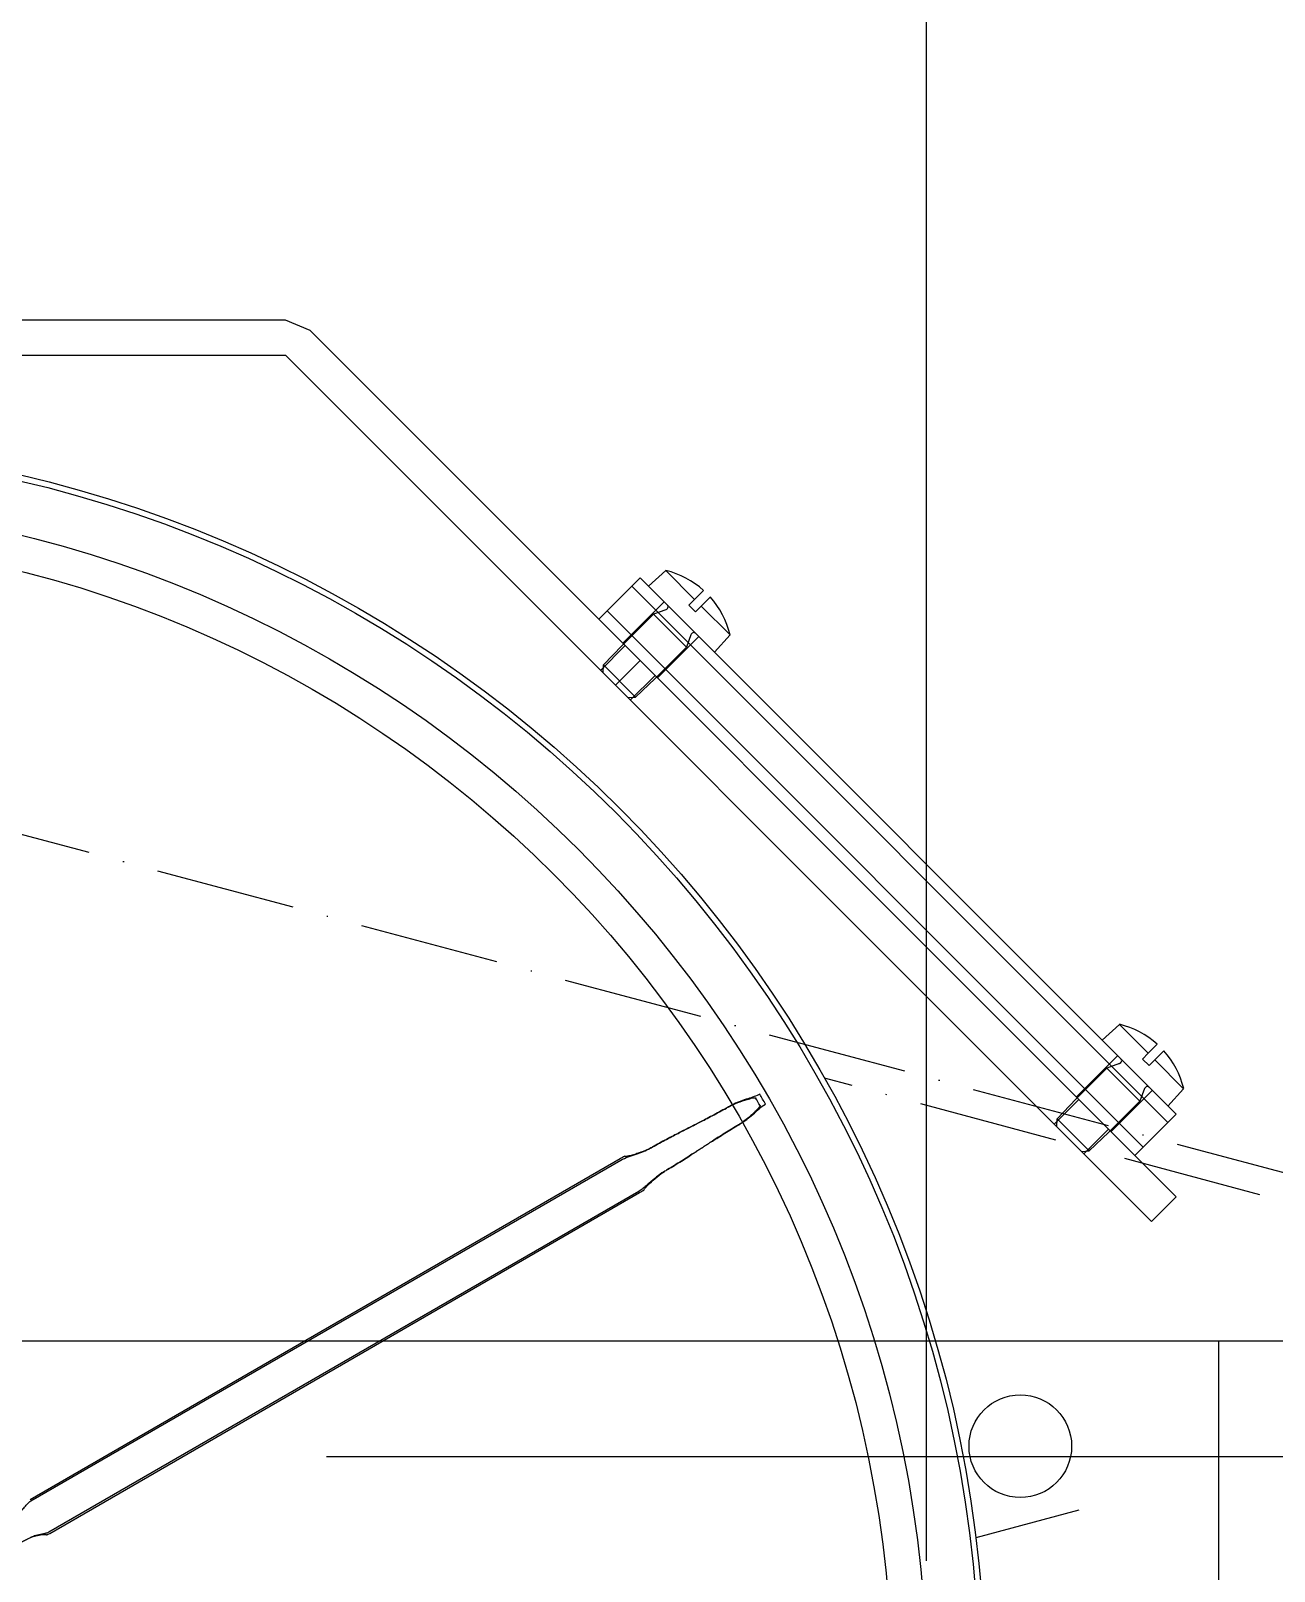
# Model space of a CAD drawing. Header units: millimetres. Extents: x 3615 to 23385, y 1892 to 17185.
# Drawn here: x 14672.2 to 14778.8, y 3594.2 to 3726.2 of the extents above; entities that cross this region are included whole.
import ezdxf

# ---------------------------------------------------------------- set-up
doc = ezdxf.new("R2010")
doc.units = ezdxf.units.MM
doc.header["$MEASUREMENT"] = 0
doc.linetypes.add('ACAD_ISO10W100', pattern=[18, 12, -3, 0, -3])
doc.layers.add('CONT_35', color=2, linetype='Continuous')
doc.layers.add('DASHD_25', color=1, linetype='ACAD_ISO10W100')

# ---------------------------------------------------------------- blocks, each defined once
blk = doc.blocks.new('M004650412_PL1_Shaft_TWPositionSectionView')
at = {"layer": 'CONT_35'}
for p, q in [((-200, 841.9), (-200, 541.19)), ((-44.5, 550.1), (-251.44, 550.1))]:
    blk.add_line(p, q, dxfattribs=at)
at = {"layer": 'CONT_35', "extrusion": (0, 1, 0)}
for p, q in [((-254.94, 647.5), (-348.94, 647.5)), ((-252.82, 646.62), (-254.94, 647.5)), ((-178.57, 572.38), (-252.82, 646.62)), ((-348.94, 644.5), (-254.94, 644.5)), ((-254.94, 644.5), (-180.69, 570.25)), ((-222.34, 626.04), (-223.83, 624.7)), ((-222.34, 626.04), (-219.87, 623.57)), ((-225.24, 624.7), (-227.36, 622.58)), ((-224.53, 625.41), (-225.24, 624.7)), ((-225.24, 624.7), (-179.28, 578.74)), ((-224.53, 625.41), (-178.57, 579.45)), ((-222.48, 623.36), (-226.02, 619.82)), ((-219.87, 623.57), (-220.36, 623.07)), ((-220.36, 623.07), (-219.79, 622.51)), ((-219.1, 624.34), (-219.87, 623.57)), ((-219.3, 623), (-218.53, 623.77)), ((-227.36, 622.58), (-228.07, 621.87)), ((-227.36, 622.58), (-181.4, 576.62)), ((-226.08, 619.62), (-223.4, 622.3)), ((-222.33, 622.69), (-223.4, 622.3)), ((-223.4, 622.3), (-220.57, 619.47)), ((-222.26, 622.73), (-222.2, 622.79)), ((-219.79, 622.51), (-219.3, 623)), ((-219.3, 623), (-216.83, 620.53)), ((-220.18, 620.54), (-220.57, 619.47)), ((-220.14, 620.61), (-220.08, 620.67)), ((-216.83, 620.53), (-218.17, 619.04)), ((-225.81, 619.61), (-227.93, 617.49)), ((-227.68, 617.95), (-226.08, 619.62)), ((-223.25, 616.79), (-220.57, 619.47)), ((-219.51, 620.39), (-223.05, 616.85)), ((-227.71, 617.28), (-227.68, 617.95)), ((-227.68, 617.95), (-224.92, 615.19)), ((-224.53, 618.34), (-226.65, 616.22)), ((-223.26, 617.06), (-225.38, 614.94)), ((-224.92, 615.19), (-223.25, 616.79)), ((-225.59, 615.16), (-224.92, 615.19)), ((-183.45, 587.15), (-184.93, 585.81)), ((-180.97, 584.68), (-183.45, 587.15)), ((-180.97, 584.68), (-180.2, 585.45)), ((-179.64, 584.88), (-180.41, 584.11)), ((-183.59, 584.47), (-187.13, 580.93)), ((-183.44, 583.8), (-184.51, 583.41)), ((-183.31, 583.9), (-183.37, 583.84)), ((-181.47, 584.18), (-180.97, 584.68)), ((-180.9, 583.62), (-181.47, 584.18)), ((-180.41, 584.11), (-180.9, 583.62)), ((-177.94, 581.64), (-180.41, 584.11)), ((-184.51, 583.41), (-187.19, 580.73)), ((-181.68, 580.58), (-184.51, 583.41)), ((-180.62, 581.5), (-184.16, 577.96)), ((-181.29, 581.65), (-181.68, 580.58)), ((-181.19, 581.78), (-181.25, 581.72)), ((-177.94, 581.64), (-179.28, 580.15)), ((-186.91, 580.72), (-189.04, 578.6)), ((-188.79, 579.06), (-187.19, 580.73)), ((-181.68, 580.58), (-184.36, 577.9)), ((-188.82, 578.39), (-188.79, 579.06)), ((-186.03, 576.3), (-188.79, 579.06)), ((-179.28, 578.74), (-181.4, 576.62)), ((-178.57, 579.45), (-179.28, 578.74)), ((-184.37, 578.17), (-186.49, 576.05)), ((-186.03, 576.3), (-184.36, 577.9)), ((-226.25, 575.62), (-276.83, 546.42)), ((-186.7, 576.26), (-186.03, 576.3)), ((-181.4, 576.62), (-182.11, 575.91)), ((-276.77, 546.32), (-226.19, 575.52)), ((-224.64, 572.84), (-275.22, 543.64)), ((-275.16, 543.53), (-224.59, 572.74)), ((-178.57, 572.38), (-180.69, 570.25)), ((-180.94, 560), (-535.94, 560)), ((-168.94, 560), (-180.94, 560)), ((-174.94, 560), (-174.94, 500))]:
    blk.add_line(p, q, dxfattribs=at)
at = {"layer": 'CONT_35', "extrusion": (-0.258819, 0.965926, 0)}
blk.add_line((-186.93, 545.52), (-195.75, 543.15), dxfattribs=at)
blk.add_line((-186.93, 545.52), (-195.75, 543.15), dxfattribs=at)
at = {"layer": 'CONT_35'}
for centre, radius in [((-301.94, 530), 107), ((-301.94, 530), 106.5), ((-301.94, 530), 102), ((-301.94, 530), 99), ((-191.94, 551), 4.4)]:
    blk.add_circle(centre, radius, dxfattribs=at)
for centre, radius, start, end in [((-224.07, 618.8), 7.45, 48.0792, 76.5394), ((-222.34, 622.93), 0.2, 315, 45), ((-224.07, 618.8), 7.45, 13.4606, 41.9208), ((-222.4, 622.87), 0.2, 290, 315), ((-220, 620.47), 0.2, 135, 160), ((-219.94, 620.53), 0.2, 45, 135), ((-185.18, 579.91), 7.45, 48.0792, 76.5394), ((-185.18, 579.91), 7.45, 13.4606, 41.9208), ((-183.51, 583.98), 0.2, 290, 315), ((-183.45, 584.04), 0.2, 315, 45), ((-301.94, 530), 101.03, 29.787, 30.213), ((-301.94, 530), 101.5, 29.7227, 30.2773), ((-181.1, 581.58), 0.2, 135, 160), ((-181.05, 581.64), 0.2, 45, 135)]:
    blk.add_arc(centre, radius, start, end, dxfattribs=at)
for points, knots in [([(-216.86, 580.13), (-216.65, 580.25), (-216.41, 580.35), (-215.89, 580.55), (-215.61, 580.64), (-215.21, 580.76), (-215.04, 580.81), (-214.85, 580.85), (-214.81, 580.85), (-214.74, 580.86), (-214.71, 580.87), (-214.67, 580.86), (-214.66, 580.86), (-214.65, 580.86), (-214.64, 580.86), (-214.63, 580.85), (-214.63, 580.85), (-214.63, 580.84)], [1.395312, 1.395312, 1.395312, 1.395312, 2.143222, 2.143222, 2.96573, 2.96573, 3.416583, 3.416583, 3.530966, 3.530966, 3.620896, 3.620896, 3.639294, 3.639294, 3.65783, 3.65783, 3.671557, 3.671557, 3.671557, 3.671557]), ([(-214.28, 581.17), (-214.58, 581), (-214.94, 580.9), (-215.5, 580.71), (-215.71, 580.64), (-216.11, 580.49), (-216.31, 580.41), (-216.59, 580.28), (-216.7, 580.22), (-216.79, 580.17)], [5.358189, 5.358189, 5.358189, 5.358189, 6.395481, 6.395481, 7.022852, 7.022852, 7.650222, 7.650222, 7.984382, 7.984382, 7.984382, 7.984382]), ([(-216.79, 580.17), (-216.91, 580.1), (-217.02, 580.04), (-217.33, 579.87), (-217.54, 579.76), (-217.95, 579.54), (-218.15, 579.43), (-218.55, 579.22), (-218.74, 579.12), (-219.1, 578.93), (-219.27, 578.84), (-219.43, 578.76), (-219.43, 578.76), (-219.43, 578.76)], [14.411186, 14.411186, 14.411186, 14.411186, 14.814982, 14.814982, 15.555881, 15.555881, 16.296781, 16.296781, 17.037681, 17.037681, 17.77858, 17.77858, 17.780862, 17.780862, 17.780862, 17.780862]), ([(-219.43, 578.76), (-219.43, 578.76), (-219.42, 578.76), (-219.27, 578.84), (-219.1, 578.93), (-218.74, 579.12), (-218.55, 579.22), (-218.15, 579.43), (-217.95, 579.54), (-217.54, 579.76), (-217.33, 579.87), (-217.04, 580.03), (-216.95, 580.08), (-216.86, 580.13)], [29.644379, 29.644379, 29.644379, 29.644379, 29.64666, 29.64666, 30.38756, 30.38756, 31.128459, 31.128459, 31.869358, 31.869358, 32.610257, 32.610257, 32.936919, 32.936919, 32.936919, 32.936919]), ([(-214.25, 580.19), (-214.25, 580.19), (-214.25, 580.18), (-214.25, 580.18), (-214.25, 580.17), (-214.25, 580.16), (-214.25, 580.15), (-214.26, 580.13), (-214.27, 580.12), (-214.3, 580.07), (-214.34, 580.02), (-214.42, 579.93), (-214.48, 579.87), (-214.61, 579.73), (-214.71, 579.64), (-214.91, 579.45), (-215.01, 579.36), (-215.25, 579.15), (-215.4, 579.02), (-215.7, 578.8), (-215.85, 578.7), (-215.98, 578.62)], [3.649165, 3.649165, 3.649165, 3.649165, 3.663147, 3.663147, 3.669551, 3.669551, 3.699238, 3.699238, 3.731699, 3.731699, 3.885585, 3.885585, 4.091695, 4.091695, 4.471576, 4.471576, 4.851456, 4.851456, 5.423718, 5.423718, 5.921671, 5.921671, 5.921671, 5.921671]), ([(-215.92, 578.65), (-215.57, 578.86), (-215.22, 579.14), (-214.7, 579.59), (-214.52, 579.75), (-214.16, 580.06), (-213.99, 580.21), (-213.79, 580.32)], [10.830505, 10.830505, 10.830505, 10.830505, 12.10844, 12.10844, 12.785885, 12.785885, 13.46333, 13.46333, 13.46333, 13.46333]), ([(-218.45, 577.08), (-218.45, 577.08), (-218.45, 577.08), (-218.3, 577.17), (-218.14, 577.28), (-217.8, 577.49), (-217.62, 577.61), (-217.24, 577.85), (-217.04, 577.97), (-216.64, 578.21), (-216.44, 578.34), (-216.14, 578.52), (-216.03, 578.58), (-215.92, 578.65)], [29.644383, 29.644383, 29.644383, 29.644383, 29.646664, 29.646664, 30.387564, 30.387564, 31.128463, 31.128463, 31.869363, 31.869363, 32.610263, 32.610263, 33.014058, 33.014058, 33.014058, 33.014058]), ([(-215.98, 578.62), (-216.07, 578.56), (-216.16, 578.51), (-216.44, 578.34), (-216.64, 578.21), (-217.04, 577.97), (-217.24, 577.85), (-217.62, 577.61), (-217.8, 577.5), (-218.14, 577.28), (-218.31, 577.17), (-218.45, 577.08), (-218.45, 577.08), (-218.45, 577.08)], [14.488321, 14.488321, 14.488321, 14.488321, 14.814983, 14.814983, 15.555882, 15.555882, 16.296781, 16.296781, 17.037681, 17.037681, 17.77858, 17.77858, 17.780861, 17.780861, 17.780861, 17.780861]), ([(-223.68, 576.53), (-223.56, 576.59), (-223.45, 576.66), (-223.14, 576.83), (-222.93, 576.94), (-222.52, 577.16), (-222.32, 577.27), (-221.92, 577.48), (-221.73, 577.58), (-221.37, 577.77), (-221.2, 577.86), (-221.05, 577.94), (-221.05, 577.94), (-221.04, 577.94)], [38.122956, 38.122956, 38.122956, 38.122956, 38.527065, 38.527065, 39.268058, 39.268058, 40.009052, 40.009052, 40.750045, 40.750045, 41.491039, 41.491039, 41.492885, 41.492885, 41.492885, 41.492885]), ([(-221.05, 577.94), (-221.05, 577.94), (-221.05, 577.94), (-221.2, 577.86), (-221.37, 577.77), (-221.73, 577.58), (-221.93, 577.48), (-222.32, 577.27), (-222.53, 577.16), (-222.94, 576.94), (-223.14, 576.83), (-223.43, 576.67), (-223.52, 576.62), (-223.61, 576.57)], [5.931419, 5.931419, 5.931419, 5.931419, 5.933265, 5.933265, 6.674259, 6.674259, 7.415253, 7.415253, 8.156247, 8.156247, 8.897241, 8.897241, 9.224209, 9.224209, 9.224209, 9.224209]), ([(-226.19, 575.52), (-226, 575.63), (-225.78, 575.71), (-225.33, 575.87), (-225.1, 575.94), (-224.45, 576.17), (-224.03, 576.33), (-223.68, 576.53)], [13.409648, 13.409648, 13.409648, 13.409648, 14.087874, 14.087874, 14.7661, 14.7661, 16.045591, 16.045591, 16.045591, 16.045591]), ([(-223.61, 576.57), (-223.75, 576.49), (-223.91, 576.42), (-224.25, 576.27), (-224.45, 576.2), (-224.74, 576.1), (-224.87, 576.05), (-225.14, 575.97), (-225.28, 575.93), (-225.47, 575.88), (-225.54, 575.87), (-225.66, 575.84), (-225.72, 575.83), (-225.78, 575.83), (-225.79, 575.83), (-225.81, 575.83), (-225.83, 575.84), (-225.84, 575.84), (-225.84, 575.84), (-225.84, 575.85), (-225.84, 575.85), (-225.85, 575.85), (-225.85, 575.85), (-225.85, 575.85)], [0.074315, 0.074315, 0.074315, 0.074315, 0.572309, 0.572309, 1.144618, 1.144618, 1.532095, 1.532095, 1.919572, 1.919572, 2.119348, 2.119348, 2.275775, 2.275775, 2.304183, 2.304183, 2.335694, 2.335694, 2.338798, 2.338798, 2.349297, 2.349297, 2.351223, 2.351223, 2.351223, 2.351223]), ([(-219.98, 576.09), (-219.98, 576.09), (-219.98, 576.09), (-220.13, 575.99), (-220.29, 575.89), (-220.63, 575.67), (-220.81, 575.55), (-221.19, 575.32), (-221.39, 575.19), (-221.79, 574.95), (-221.99, 574.83), (-222.29, 574.65), (-222.4, 574.58), (-222.51, 574.51)], [5.931417, 5.931417, 5.931417, 5.931417, 5.933263, 5.933263, 6.674257, 6.674257, 7.41525, 7.41525, 8.156244, 8.156244, 8.897238, 8.897238, 9.301346, 9.301346, 9.301346, 9.301346]), ([(-222.45, 574.55), (-222.36, 574.6), (-222.27, 574.66), (-221.99, 574.83), (-221.79, 574.95), (-221.39, 575.19), (-221.19, 575.32), (-220.81, 575.55), (-220.63, 575.67), (-220.29, 575.89), (-220.12, 575.99), (-219.98, 576.09), (-219.98, 576.09), (-219.98, 576.09)], [38.200096, 38.200096, 38.200096, 38.200096, 38.527065, 38.527065, 39.268059, 39.268059, 40.009053, 40.009053, 40.750047, 40.750047, 41.491041, 41.491041, 41.492887, 41.492887, 41.492887, 41.492887]), ([(-222.51, 574.51), (-222.72, 574.39), (-222.92, 574.24), (-223.34, 573.91), (-223.56, 573.72), (-223.89, 573.43), (-224, 573.34), (-224.22, 573.15), (-224.33, 573.05), (-224.5, 572.93), (-224.56, 572.89), (-224.63, 572.85), (-224.63, 572.84), (-224.64, 572.84)], [2.741959, 2.741959, 2.741959, 2.741959, 3.498458, 3.498458, 4.332022, 4.332022, 4.748804, 4.748804, 5.165586, 5.165586, 5.373977, 5.373977, 5.401451, 5.401451, 5.401451, 5.401451]), ([(-224.18, 572.97), (-224.18, 572.97), (-224.18, 572.97), (-224.18, 572.97), (-224.18, 572.98), (-224.19, 572.98), (-224.19, 572.98), (-224.19, 572.98), (-224.19, 572.99), (-224.18, 573), (-224.18, 573.01), (-224.17, 573.04), (-224.15, 573.07), (-224.11, 573.12), (-224.08, 573.16), (-223.96, 573.29), (-223.83, 573.42), (-223.53, 573.71), (-223.3, 573.91), (-222.87, 574.27), (-222.65, 574.42), (-222.45, 574.55)], [2.335315, 2.335315, 2.335315, 2.335315, 2.335462, 2.335462, 2.343995, 2.343995, 2.344229, 2.344229, 2.364405, 2.364405, 2.378909, 2.378909, 2.469002, 2.469002, 2.575192, 2.575192, 3.02341, 3.02341, 3.857074, 3.857074, 4.616126, 4.616126, 4.616126, 4.616126]), ([(-277.94, 545.2), (-277.85, 545.25), (-277.76, 545.33), (-277.57, 545.5), (-277.47, 545.6), (-277.29, 545.8), (-277.19, 545.92), (-276.99, 546.14), (-276.89, 546.25), (-276.77, 546.32)], [7.264014, 7.264014, 7.264014, 7.264014, 7.630146, 7.630146, 8.044388, 8.044388, 8.468448, 8.468448, 8.892508, 8.892508, 8.892508, 8.892508]), ([(-276.78, 543.18), (-276.8, 543.17), (-276.82, 543.16), (-276.99, 543.07), (-277.13, 543), (-277.36, 542.88), (-277.48, 542.82), (-277.61, 542.76), (-277.64, 542.74), (-277.67, 542.73)], [6.04022, 6.04022, 6.04022, 6.04022, 6.116544, 6.116544, 6.671738, 6.671738, 7.227126, 7.227126, 7.408152, 7.408152, 7.408152, 7.408152]), ([(-276.81, 543.16), (-276.8, 543.17), (-276.78, 543.17), (-276.71, 543.21), (-276.64, 543.24), (-276.43, 543.31), (-276.25, 543.35), (-275.98, 543.4), (-275.89, 543.41), (-275.75, 543.43), (-275.71, 543.43), (-275.62, 543.44), (-275.57, 543.44), (-275.51, 543.43), (-275.48, 543.43), (-275.45, 543.42), (-275.43, 543.42), (-275.42, 543.4), (-275.42, 543.4), (-275.42, 543.4), (-275.41, 543.4), (-275.41, 543.39), (-275.41, 543.39), (-275.41, 543.39)], [0.887088, 0.887088, 0.887088, 0.887088, 0.943766, 0.943766, 1.164796, 1.164796, 1.697894, 1.697894, 1.964443, 1.964443, 2.097717, 2.097717, 2.230992, 2.230992, 2.29253, 2.29253, 2.337144, 2.337144, 2.338605, 2.338605, 2.351638, 2.351638, 2.352362, 2.352362, 2.352362, 2.352362]), ([(-275.22, 543.64), (-275.24, 543.63), (-275.26, 543.62), (-275.36, 543.57), (-275.46, 543.54), (-275.56, 543.52), (-275.57, 543.52), (-275.74, 543.48), (-275.92, 543.45), (-276.26, 543.37), (-276.42, 543.33), (-276.62, 543.25), (-276.68, 543.23), (-276.75, 543.19), (-276.77, 543.19), (-276.78, 543.18)], [3.623554, 3.623554, 3.623554, 3.623554, 3.685647, 3.685647, 3.958349, 3.958349, 3.983573, 3.983573, 4.485697, 4.485697, 4.987822, 4.987822, 5.198663, 5.198663, 5.242655, 5.242655, 5.242655, 5.242655])]:
    blk.add_open_spline(points, degree=3, knots=knots, dxfattribs=at)
for points, weights in [([(-219.43, 578.76), (-220.24, 578.35), (-221.05, 577.94)], [1, 1.00004551007, 1]), ([(-221.04, 577.94), (-220.24, 578.34), (-219.43, 578.76)], [1, 1.00004549978, 1]), ([(-218.45, 577.08), (-219.22, 576.58), (-219.98, 576.09)], [1, 1.00004551442, 1]), ([(-219.98, 576.09), (-219.22, 576.58), (-218.45, 577.08)], [1, 1.00004550624, 1])]:
    blk.add_rational_spline(points, weights, degree=2, dxfattribs=at)
for points in [[(-225.85, 575.85), (-225.98, 575.77), (-226.12, 575.7), (-226.25, 575.62)], [(-224.59, 572.74), (-224.45, 572.81), (-224.32, 572.89), (-224.18, 572.97)], [(-275.41, 543.39), (-275.33, 543.44), (-275.24, 543.49), (-275.16, 543.53)]]:
    blk.add_open_spline(points, degree=3, dxfattribs=at)
at = {"layer": 'DASHD_25'}
blk.add_line((-44.5, 540.97), (-513.7, 666.69), dxfattribs=at)
at = {"layer": 'DASHD_25', "extrusion": (0.258819, 0.965926, 0)}
blk.add_line((-171.4, 572.54), (-208.72, 582.54), dxfattribs=at)

msp = doc.modelspace()

# ---------------------------------------------------------------- block references
msp.add_blockref('M004650412_PL1_Shaft_TWPositionSectionView', (14948.99, 3053.9))

doc.saveas('drawing.dxf')
